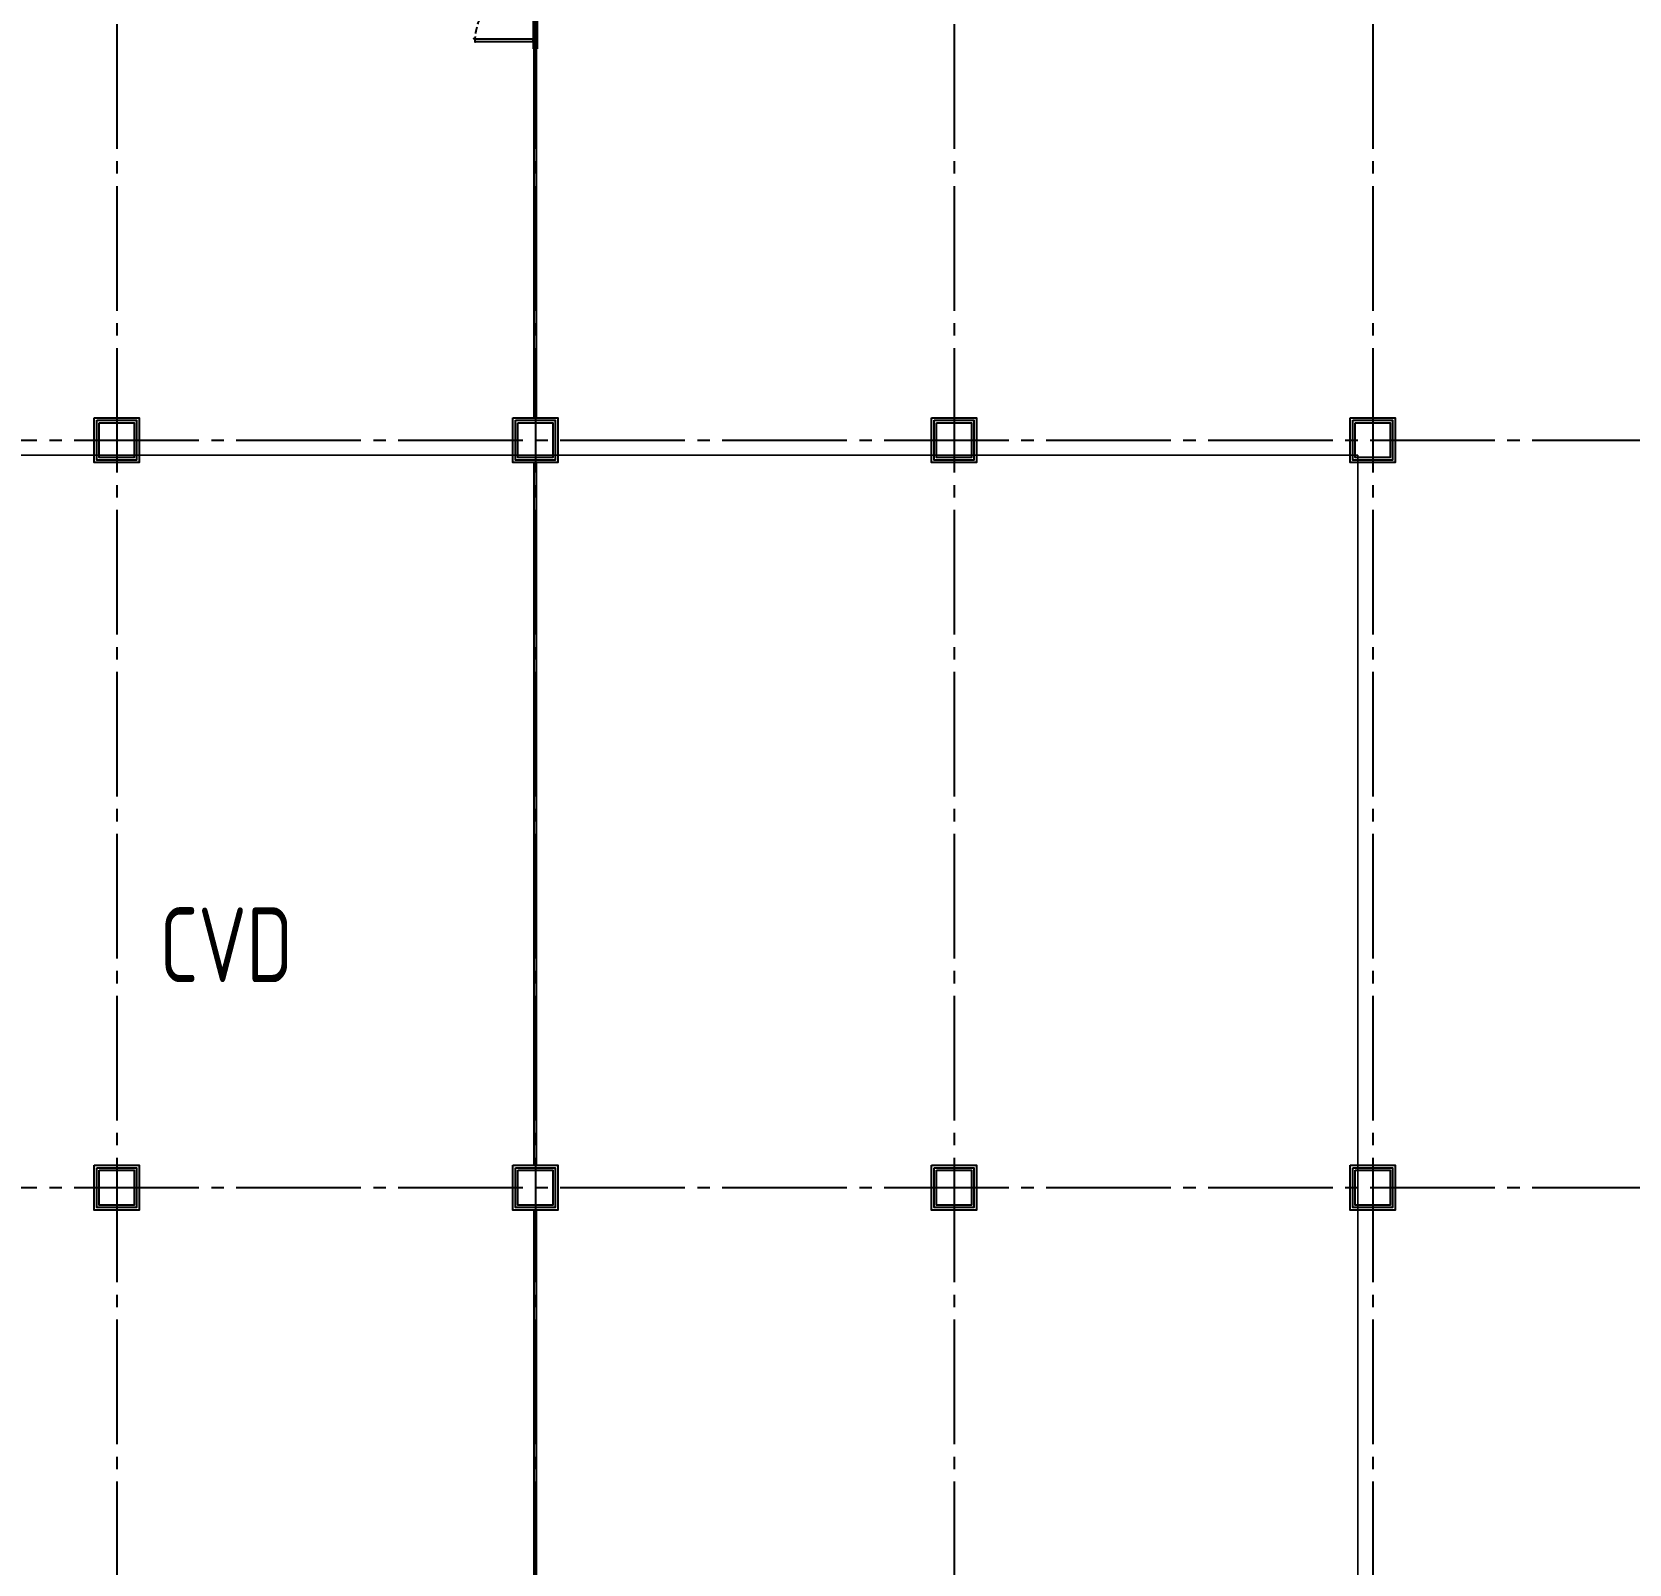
# Model space of a CAD drawing. Header units: millimetres. Extents: x -960 to 41501, y -1010 to 11880.
# Drawn here: x 6670 to 9874, y 5244 to 8319 of the extents above; entities that cross this region are included whole.
import ezdxf
from ezdxf.enums import TextEntityAlignment as Align
from ezdxf.lldxf.tags import DXFTag

# ---------------------------------------------------------------- set-up
doc = ezdxf.new("R2010")
doc.units = ezdxf.units.MM
doc.header["$LTSCALE"] = 100
doc.linetypes.add('188K-SM-03-F10-ARCH-PA-Y2257103$0$DASHED', pattern=[19.05, 12.7, -6.35])
doc.linetypes.add('X-S-FAB-L10$0$COL-CEN-LIN', pattern=[3.25, 2.5, -0.25, 0.25, -0.25])
for name, color, linetype in [('0-xref', 7, 'Continuous'), ('188K-SM-03-F10-ARCH-PA-Y2257103$0$K-Door', 4, 'Continuous'), ('188K-SM-03-F10-ARCH-PA-Y2257103$0$K-P1S-4.2-單抗', 3, 'Continuous'), ('188K-SM-03-F10-ARCH-PA-Y2257103$0$K-P2D-4.2-雙抗', 30, 'Continuous'), ('188K-SM-03-F10-ARCH-PA-Y2257103$0$K-TXT', 7, 'Continuous'), ('188K-SM-03-F10-ARCH-PA-Y2257103$0$K-貼白鐵-1.5', 6, '188K-SM-03-F10-ARCH-PA-Y2257103$0$DASHED'), ('X-S-FAB-L10$0$0-DIM-TXT', 8, 'Continuous'), ('X-S-FAB-L10$0$BLOCK', 8, 'Continuous'), ('X-S-FAB-L10$0$CCL', 8, 'X-S-FAB-L10$0$COL-CEN-LIN'), ('X-S-FAB-L10$0$COL-S', 8, 'Continuous'), ('X-S-FAB-L10$0$S-FNDN', 8, 'Continuous')]:
    doc.layers.add(name, color=color, linetype=linetype)
doc.styles.add('188K-SM-03-F10-ARCH-PA-Y2257103$0$14P7-XFDP10$0$AA-TXT', font='simplex.shx', dxfattribs={"width": 0.8, "bigfont": 'chineset.shx'})
doc.styles.add('188K-SM-03-F10-ARCH-PA-Y2257103$0$AA-TXT', font='isocp.shx', dxfattribs={"width": 0.8, "bigfont": 'chineset.shx'})
doc.styles.add('188K-SM-03-F10-ARCH-PA-Y2257103$0$Standard', font='txt.shx', dxfattribs={"bigfont": 'chineset.shx'})
doc.styles.add('X-S-FAB-L10$0$CHINA', font='simplex.shx', dxfattribs={"width": 0.75, "bigfont": 'chineset.shx'})
doc.styles.add('X-S-FAB-L10$0$Standard', font='', dxfattribs={"width": 0.8})
doc.styles.add('X-S-FAB-L10$0$TG_NOTE_TEXT', font='simplex.shx', dxfattribs={"width": 0.75, "bigfont": 'chineset.shx'})
doc.styles.get('X-S-FAB-L10$0$Standard').set_extended_font_data('Microsoft JhengHei')
tags = doc.linetypes.add('188K-SM-03-F10-ARCH-PA-Y2257103$0$S.P_LINE', pattern='A,12.7,-5.08,["S.P",188K-SM-03-F10-ARCH-PA-Y2257103$0$Standard,S=4,R=0,X=-2.54,Y=-1.27],-6.35', length=24.13).pattern_tags.tags
tags[6] = DXFTag(74, 10)

# ---------------------------------------------------------------- blocks, each defined once
blk = doc.blocks.new('X-S-FAB-L10$0$FAB2-L05')
at = {"layer": 'X-S-FAB-L10$0$CCL'}
for p, q in [((-19320, 11005), (-19320, 0)), ((-18480, 11005), (-18480, 0)), ((-17640, 11005), (-17640, 0)), ((-16800, 11005), (-16800, 0)), ((-26880, 8220), (1210, 8220)), ((-26880, 6720), (1210, 6720))]:
    blk.add_line(p, q, dxfattribs=at)
at = {"layer": 'X-S-FAB-L10$0$COL-S'}
for points in [[(-19355, 8255), (-19285, 8255), (-19285, 8185), (-19355, 8185)], [(-18515, 8255), (-18445, 8255), (-18445, 8185), (-18515, 8185)], [(-17675, 8255), (-17605, 8255), (-17605, 8185), (-17675, 8185)], [(-16835, 8255), (-16765, 8255), (-16765, 8185), (-16835, 8185)], [(-19355, 6755), (-19285, 6755), (-19285, 6685), (-19355, 6685)], [(-18515, 6755), (-18445, 6755), (-18445, 6685), (-18515, 6685)], [(-17675, 6755), (-17605, 6755), (-17605, 6685), (-17675, 6685)], [(-16835, 6755), (-16765, 6755), (-16765, 6685), (-16835, 6685)]]:
    blk.add_lwpolyline(points, close=True, dxfattribs=at)
blk = doc.blocks.new('X-S-FAB-L10')
at = {"layer": 'X-S-FAB-L10$0$COL-S'}
for p, q in [((6805, 7535), (6875, 7535)), ((6805, 7465), (6805, 7535)), ((6875, 7535), (6875, 7465)), ((7645, 7535), (7715, 7535)), ((7645, 7465), (7645, 7535)), ((7715, 7535), (7715, 7465)), ((8485, 7535), (8555, 7535)), ((8485, 7465), (8485, 7535)), ((8555, 7535), (8555, 7465)), ((9325, 7535), (9395, 7535)), ((9325, 7465), (9325, 7535)), ((9395, 7535), (9395, 7465)), ((6875, 7465), (6805, 7465)), ((7715, 7465), (7645, 7465)), ((8555, 7465), (8485, 7465)), ((9395, 7465), (9325, 7465)), ((6805, 6035), (6875, 6035)), ((6805, 5965), (6805, 6035)), ((6875, 6035), (6875, 5965)), ((7645, 6035), (7715, 6035)), ((7645, 5965), (7645, 6035)), ((7715, 6035), (7715, 5965)), ((8485, 6035), (8555, 6035)), ((8485, 5965), (8485, 6035)), ((8555, 6035), (8555, 5965)), ((9325, 6035), (9395, 6035)), ((9325, 5965), (9325, 6035)), ((9395, 6035), (9395, 5965)), ((6875, 5965), (6805, 5965)), ((7715, 5965), (7645, 5965)), ((8555, 5965), (8485, 5965)), ((9395, 5965), (9325, 5965))]:
    blk.add_line(p, q, dxfattribs=at)
at = {"layer": 'X-S-FAB-L10$0$S-FNDN', "lineweight": 0, "flags": 128}
for points in [[(11935, 9055), (4350, 9055), (4350, 7470), (9330, 7470), (9330, -55), (11935, -55), (11935, 4530), (11070, 4530), (11070, 5003), (11935, 5003)], [(4350, 7470), (1830, 7470), (1830, 1500), (1812.5, 1500), (1812.5, -55), (9330, -55), (9330, 7470)]]:
    blk.add_lwpolyline(points, close=True, dxfattribs=at)
at = {"layer": 'X-S-FAB-L10$0$BLOCK'}
blk.add_blockref('X-S-FAB-L10$0$FAB2-L05', (26160, -720), dxfattribs=at)
at = {"style": 'X-S-FAB-L10$0$TG_NOTE_TEXT', "width": 0.5, "flags": 1}
for p in [(7463.3, 9020), (18268.3, 8649), (11197.8, 4800.2), (16485.8, 4800.2), (25420.3, 2635), (13360, 320, 0), (7463.3, -33.3)]:
    blk.add_attdef('WH', text='', height=20, dxfattribs=at).set_placement(p, align=Align.BOTTOM_LEFT)
at = {"width": 0.5}
for style, p in [('X-S-FAB-L10$0$TG_NOTE_TEXT', (7585, 9020)), ('X-S-FAB-L10$0$TG_NOTE_TEXT', (18390, 8649)), ('X-S-FAB-L10$0$TG_NOTE_TEXT', (11117.5, 4813.5)), ('X-S-FAB-L10$0$TG_NOTE_TEXT', (16607.5, 4813.5)), ('X-S-FAB-L10$0$TG_NOTE_TEXT', (25350, 2635)), ('X-S-FAB-L10$0$Standard', (13129.4, 325, 0)), ('X-S-FAB-L10$0$TG_NOTE_TEXT', (7585, -20))]:
    blk.add_attdef('DESC', text='', height=10, dxfattribs=dict(at, style=style)).set_placement(p, align=Align.BOTTOM_LEFT)
for tag, style, p in [('TYPE', 'X-S-FAB-L10$0$TG_NOTE_TEXT', (7619.3, 9020)), ('NO', 'X-S-FAB-L10$0$TG_NOTE_TEXT', (7650.1, 9020)), ('TYPE', 'X-S-FAB-L10$0$TG_NOTE_TEXT', (18424.2, 8649)), ('NO', 'X-S-FAB-L10$0$TG_NOTE_TEXT', (18455, 8649)), ('NO', 'X-S-FAB-L10$0$TG_NOTE_TEXT', (11088.6, 4813.5)), ('TYPE', 'X-S-FAB-L10$0$TG_NOTE_TEXT', (11151.8, 4813.5)), ('TYPE', 'X-S-FAB-L10$0$TG_NOTE_TEXT', (16641.8, 4813.5)), ('NO', 'X-S-FAB-L10$0$TG_NOTE_TEXT', (16672.6, 4813.5)), ('NO', 'X-S-FAB-L10$0$TG_NOTE_TEXT', (25313, 2635)), ('TYPE', 'X-S-FAB-L10$0$TG_NOTE_TEXT', (25350, 2635)), ('NO', 'X-S-FAB-L10$0$Standard', (13100, 320, 0)), ('TYPE', 'X-S-FAB-L10$0$Standard', (13129.4, 320, 0)), ('TYPE', 'X-S-FAB-L10$0$TG_NOTE_TEXT', (7619.3, -20)), ('NO', 'X-S-FAB-L10$0$TG_NOTE_TEXT', (7650.1, -20))]:
    blk.add_attdef(tag, text='', height=10, dxfattribs=dict(at, style=style)).set_placement(p, align=Align.BOTTOM_RIGHT)
at = {"style": 'X-S-FAB-L10$0$TG_NOTE_TEXT', "width": 0.5, "flags": 1}
for rotation, p in [(180, (43, 7480)), (180, (943, 7480)), (90, (24310, 3717.8)), (270, (17080, 1711.7))]:
    blk.add_attdef('WH', text='', height=20, rotation=rotation, dxfattribs=at).set_placement(p, align=Align.BOTTOM_LEFT)
at = {"width": 0.5}
for rotation, style, p in [(180, 'X-S-FAB-L10$0$Standard', (317.6, 7480)), (180, 'X-S-FAB-L10$0$Standard', (1217.6, 7480)), (90, 'X-S-FAB-L10$0$TG_NOTE_TEXT', (24310, 3647.5)), (270, 'X-S-FAB-L10$0$TG_NOTE_TEXT', (17080, 1605))]:
    blk.add_attdef('DESC', text='', height=10, rotation=rotation, dxfattribs=dict(at, style=style)).set_placement(p, align=Align.BOTTOM_LEFT)
for tag, rotation, style, p in [('TYPE', 180, 'X-S-FAB-L10$0$Standard', (317.6, 7480)), ('NO', 180, 'X-S-FAB-L10$0$Standard', (347, 7480)), ('TYPE', 180, 'X-S-FAB-L10$0$Standard', (1217.6, 7480)), ('NO', 180, 'X-S-FAB-L10$0$Standard', (1247, 7480)), ('TYPE', 90, 'X-S-FAB-L10$0$TG_NOTE_TEXT', (24310, 3647.5)), ('NO', 90, 'X-S-FAB-L10$0$TG_NOTE_TEXT', (24310, 3610.5)), ('TYPE', 270, 'X-S-FAB-L10$0$TG_NOTE_TEXT', (17080, 1605)), ('NO', 270, 'X-S-FAB-L10$0$TG_NOTE_TEXT', (17080, 1573))]:
    blk.add_attdef(tag, text='', height=10, rotation=rotation, dxfattribs=dict(at, style=style)).set_placement(p, align=Align.BOTTOM_RIGHT)
at = {"layer": 'X-S-FAB-L10$0$0-DIM-TXT', "style": 'X-S-FAB-L10$0$CHINA', "width": 0.75}
for p in [(667.4, 7855.1, -2689.4), (22627.4, 6728.8), (25644.7, 6728.8), (24778.8, 5569.1), (1118.3, 4980), (417.8, 4594.6), (23874.8, 4355), (22927.4, 4330.1), (23749.9, 3901.4), (417.8, 3765.2), (1118.3, 3730), (417.8, 3115.8), (536.9, 2227.8), (16909, 1782.7), (888.4, 880.5), (16977.4, 750), (18878.8, 750), (25641.2, 553.2), (21364, 526.9)]:
    blk.add_attdef('HIG', text='', height=80, dxfattribs=at).set_placement(p, align=Align.MIDDLE_LEFT)
blk = doc.blocks.new('188K-SM-03-F10-ARCH-PA-Y2257103$0$雙開門-2400×2400')
for p, q in [((225.2, 117.7), (223.8, 117.6)), ((229.2, 117.7), (225.2, 117.7)), ((225.2, 115.5), (229.2, 115.5)), ((229.2, 119), (229.2, 114.1)), ((230, 119), (229.2, 119)), ((229.2, 114.1), (230, 114.1)), ((230, 114.1), (230, 119)), ((0, 2.5), (0, -2.5)), ((0, -1.9), (0, 1.9)), ((0.6, 2.5), (3, 2.5)), ((3, 2.5), (3, 0.2)), ((3, 0.2), (3, 0.2)), ((239.4, 2.5), (237, 2.5)), ((237, 2.5), (237, -0.2)), ((237, -0.2), (237, 0)), ((240, 2.5), (240, -2.5)), ((240, -1.9), (240, 1.9)), ((3, -2.5), (0.6, -2.5)), ((4.7, -1.9), (3, -2.5)), ((3.7, -0.6), (3.9, -0.6)), ((3.9, -0.6), (4, -0.6)), ((4.1, -0.7), (4, -0.7)), ((4, -0.7), (4, -1.5)), ((4, -1.5), (4.6, -1.5)), ((4.5, -0.2), (4.1, -0.2)), ((4.1, -0.7), (4.1, -0.7)), ((4.6, -0.7), (4.5, -0.7)), ((4.5, -0.7), (4.5, -0.7)), ((4.6, -0.6), (4.7, -0.6)), ((4.6, -1.5), (4.6, -0.7)), ((4.7, -0.6), (4.8, -0.6)), ((5, -0.8), (5, -1.5)), ((235, -0.8), (235, -1.5)), ((235.3, -0.6), (235.2, -0.6)), ((235.4, -0.6), (235.3, -0.6)), ((235.3, -1.9), (237, -2.5)), ((235.4, -1.5), (235.4, -0.7)), ((235.4, -0.7), (235.5, -0.7)), ((236, -1.5), (235.4, -1.5)), ((235.5, -0.2), (235.9, -0.2)), ((235.5, -0.7), (235.5, -0.7)), ((235.9, -0.7), (235.9, -0.7)), ((235.9, -0.7), (236, -0.7)), ((236.1, -0.6), (236, -0.6)), ((236, -0.7), (236, -1.5)), ((236.3, -0.6), (236.1, -0.6)), ((237, -2.5), (239.4, -2.5))]:
    blk.add_line(p, q)
for points in [[(10.9, 121.6), (10.9, 123.4), (10.9, 121.6), (4.3, 121.6), (4.3, 121.5), (4.7, 121.5), (4.7, 120.4, 0.414214), (4.8, 120.3), (5, 120.3), (5, 120.4), (4.9, 120.4), (4.9, 121.4), (5, 121.4), (5, 4.1), (4.9, 4.1), (4.9, 5.1), (5, 5.1), (5, 5.2), (4.8, 5.2, 0.414214), (4.7, 5.1), (4.7, 4, 0.414214), (4.8, 3.8), (10.2, 3.8, 0.414214), (10.3, 4), (10.3, 5.1, 0.414214), (10.2, 5.2), (10, 5.2), (10, 5.1), (10.1, 5.1), (10.1, 4.1), (10, 4.1), (10, 121.4), (10.1, 121.4), (10.1, 120.4), (10, 120.4), (10, 120.3), (10.2, 120.3, 0.414214), (10.3, 120.4), (10.3, 121.4), (11.1, 121.4, 0.414214), (11.1, 121.4), (11.1, 123.6, 0.414214), (11.1, 123.7), (10.3, 123.7), (10.3, 123.4), (10.9, 123.4)], [(235.9, 121.6), (235.9, 123.4), (235.9, 121.6), (229.3, 121.6), (229.3, 121.5), (229.7, 121.5), (229.7, 120.4, 0.414214), (229.8, 120.3), (230, 120.3), (230, 120.4), (229.9, 120.4), (229.9, 121.4), (230, 121.4), (230, 4.1), (229.9, 4.1), (229.9, 5.1), (230, 5.1), (230, 5.2), (229.8, 5.2, 0.414214), (229.7, 5.1), (229.7, 4, 0.414214), (229.8, 3.8), (235.2, 3.8, 0.414214), (235.3, 4), (235.3, 5.1, 0.414214), (235.2, 5.2), (235, 5.2), (235, 5.1), (235.1, 5.1), (235.1, 4.1), (235, 4.1), (235, 121.4), (235.1, 121.4), (235.1, 120.4), (235, 120.4), (235, 120.3), (235.2, 120.3, 0.414214), (235.3, 120.4), (235.3, 121.4), (236.1, 121.4, 0.414214), (236.1, 121.4), (236.1, 123.6, 0.414214), (236.1, 123.7), (235.3, 123.7), (235.3, 123.4), (235.9, 123.4)], [(235.8, 117.7), (239.8, 117.7), (241.2, 117.6, -0.327495), (242, 116.9, -0.089847), (242.2, 106.2, -1.144881), (240.3, 106.6, 0.137079), (240.3, 114.9, 0.349357), (239.8, 115.5), (235.8, 115.5)]]:
    blk.add_lwpolyline(points, format="xyb")
blk.add_lwpolyline([(235, 114.1), (235, 119), (235.8, 119), (235.8, 114.1)], close=True)
at = {"ltscale": 500}
for points in [[(3.3, 0.3), (3.3, 3.1), (3, 3.1), (3, 0.3)], [(8.5, 3.8), (4, 3.8), (4, 4.1), (8.5, 4.1)], [(231.5, 3.8), (236, 3.8), (236, 4.1), (231.5, 4.1)], [(236.7, -0.1), (236.7, 3.1), (237, 3.1), (237, -0.1)]]:
    blk.add_lwpolyline(points, close=True, dxfattribs=at)
at = {"linetype": '188K-SM-03-F10-ARCH-PA-Y2257103$0$DASHED', "ltscale": 0.01}
for centre, start, end in [((3.5, 5.1), 0, 85.9993), ((236.5, 5.1), 94.0007, 180)]:
    blk.add_arc(centre, 116.5, start, end, dxfattribs=at)
for centre, radius, start, end in [((0.6, 1.9), 0.598, 90, 180), ((3.9, 0.2), 0.855, 178.2453, 256.7344), ((236.3, 0), 0.659, 270, 360), ((239.4, 1.9), 0.598, 0, 90), ((0.6, -1.9), 0.598, 180, 270), ((4.3, -0.6), 0.427, 111.7868, 180), ((4, -0.7), 0.11, 360, 90), ((4.3, -0.6), 0.427, 0, 68.2132), ((4.6, -0.7), 0.11, 90, 180), ((4.5, -1.5), 0.5, 288.9704, 0), ((4.8, -0.8), 0.2, 0, 90), ((235.2, -0.8), 0.2, 90, 180), ((235.5, -1.5), 0.5, 180, 251.0296), ((235.7, -0.6), 0.427, 111.7868, 180), ((235.4, -0.7), 0.11, 360, 90), ((235.7, -0.6), 0.427, 0, 68.2132), ((236, -0.7), 0.11, 90, 180), ((239.4, -1.9), 0.598, 270, 360)]:
    blk.add_arc(centre, radius, start, end)
for centre, major_axis, start_param, end_param in [((252.5, 110.9), (-21.3, 21.3), 0.585307, 0.943734), ((223.8, 106.3), (-0.707, 0.707), 0.872811, 4.284184), ((223.9, 116.7), (0.624, 0.624), 0.866962, 2.13291), ((239.6, 110.8), (-10.9, 10.9), 0.51383, 1.058752), ((225.3, 114.9), (-0.417, 0.417), -0.669314, 0.675093)]:
    blk.add_ellipse(centre, major_axis=major_axis, ratio=1, start_param=start_param, end_param=end_param)
at = {"ltscale": 500, "extrusion": (0, 0, -1)}
blk.add_ellipse((3.5, 3.6), major_axis=(0.495, 0.495), ratio=1, start_param=3.926991, end_param=10.210176, dxfattribs=at)
at = {"ltscale": 500}
blk.add_ellipse((236.5, 3.6), major_axis=(-0.495, 0.495), ratio=1, start_param=3.926991, end_param=10.210176, dxfattribs=at)
at = {"color": 8, "style": '188K-SM-03-F10-ARCH-PA-Y2257103$0$14P7-XFDP10$0$AA-TXT', "width": 0.8}
blk.add_text('2400x2400', height=12, dxfattribs=at).set_placement((120, -13.5), align=Align.MIDDLE_CENTER)
blk = doc.blocks.new('188K-SM-03-F10-ARCH-PA-Y2257103')
at = {"layer": '188K-SM-03-F10-ARCH-PA-Y2257103$0$K-P1S-4.2-單抗'}
for points in [[(6795, 7545), (6885, 7545), (6885, 7455), (6795, 7455)], [(6800, 7540), (6880, 7540), (6880, 7460), (6800, 7460)], [(7635, 7545), (7725, 7545), (7725, 7455), (7635, 7455)], [(7640, 7540), (7720, 7540), (7720, 7460), (7640, 7460)], [(8475, 7545), (8565, 7545), (8565, 7455), (8475, 7455)], [(8480, 7540), (8560, 7540), (8560, 7460), (8480, 7460)], [(9315, 7545), (9405, 7545), (9405, 7455), (9315, 7455)], [(9320, 7540), (9400, 7540), (9400, 7460), (9320, 7460)], [(6795, 6045), (6885, 6045), (6885, 5955), (6795, 5955)], [(6800, 6040), (6880, 6040), (6880, 5960), (6800, 5960)], [(7635, 6045), (7725, 6045), (7725, 5955), (7635, 5955)], [(7640, 6040), (7720, 6040), (7720, 5960), (7640, 5960)], [(8475, 6045), (8565, 6045), (8565, 5955), (8475, 5955)], [(8480, 6040), (8560, 6040), (8560, 5960), (8480, 5960)], [(9315, 6045), (9405, 6045), (9405, 5955), (9315, 5955)], [(9320, 6040), (9400, 6040), (9400, 5960), (9320, 5960)]]:
    blk.add_lwpolyline(points, close=True, dxfattribs=at)
at = {"layer": '188K-SM-03-F10-ARCH-PA-Y2257103$0$K-P2D-4.2-雙抗'}
for p, q in [((7677.5, 7545), (7677.5, 8295)), ((7677.5, 7545), (7677.5, 8295)), ((7677.5, 7545), (7677.5, 8295)), ((7682.5, 7545), (7682.5, 8295)), ((7682.5, 7545), (7682.5, 8295)), ((7682.5, 7545), (7682.5, 8295)), ((7677.5, 6045), (7677.5, 7455)), ((7677.5, 6045), (7677.5, 7455)), ((7677.5, 6045), (7677.5, 7455)), ((7682.5, 6045), (7682.5, 7455)), ((7682.5, 6045), (7682.5, 7455)), ((7682.5, 6045), (7682.5, 7455)), ((7677.5, 4545), (7677.5, 5955)), ((7677.5, 4545), (7677.5, 5955)), ((7677.5, 4545), (7677.5, 5955)), ((7682.5, 4545), (7682.5, 5955)), ((7682.5, 4545), (7682.5, 5955)), ((7682.5, 4545), (7682.5, 5955))]:
    blk.add_line(p, q, dxfattribs=at)
at = {"layer": '188K-SM-03-F10-ARCH-PA-Y2257103$0$K-貼白鐵-1.5', "linetype": '188K-SM-03-F10-ARCH-PA-Y2257103$0$S.P_LINE', "ltscale": 0.09, "const_width": 12, "elevation": 0}
blk.add_lwpolyline([(7679.9, 8285), (7679.9, 8630)], dxfattribs=at)
at = {"layer": '188K-SM-03-F10-ARCH-PA-Y2257103$0$K-Door', "rotation": 89.99999999999999}
blk.add_blockref('188K-SM-03-F10-ARCH-PA-Y2257103$0$雙開門-2400×2400', (7680, 8295), dxfattribs=at)
at = {"layer": '188K-SM-03-F10-ARCH-PA-Y2257103$0$K-TXT', "style": '188K-SM-03-F10-ARCH-PA-Y2257103$0$AA-TXT', "width": 0.8}
blk.add_text('CVD', height=150, dxfattribs=at).set_placement((7059.9, 6487.5), align=Align.MIDDLE_CENTER)

msp = doc.modelspace()

# ---------------------------------------------------------------- block references
msp.add_blockref('188K-SM-03-F10-ARCH-PA-Y2257103', (0, 0))
at = {"layer": '0-xref'}
msp.add_blockref('X-S-FAB-L10', (0, 0), dxfattribs=at)

doc.saveas('drawing.dxf')
